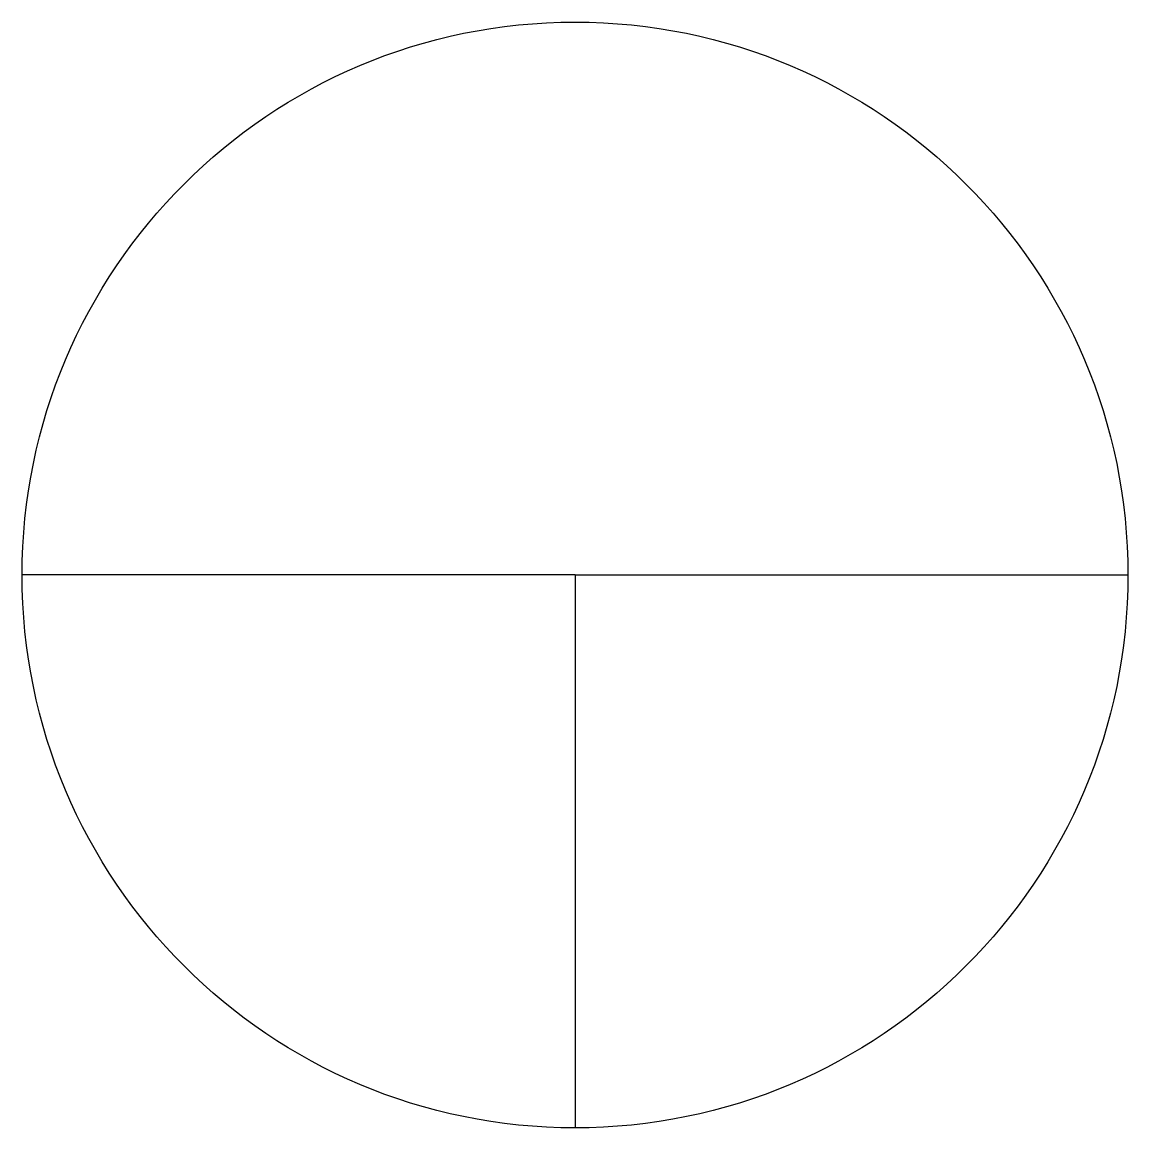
# Model space of a CAD drawing. Header units: millimetres. Extents: x 202.4 to 238.4, y 155.8 to 191.9.
import ezdxf

# ---------------------------------------------------------------- set-up
doc = ezdxf.new("R2010")
doc.units = ezdxf.units.MM

# ---------------------------------------------------------------- blocks, each defined once
blk = doc.blocks.new('001')
for q in [(-18.013, 0), (0, -18.013), (18.013, 0)]:
    blk.add_line((0, 0), q)
blk.add_circle((0, 0), 18.013)

msp = doc.modelspace()

# ---------------------------------------------------------------- block references
msp.add_blockref('001', (220.433, 173.848))

doc.saveas('drawing.dxf')
